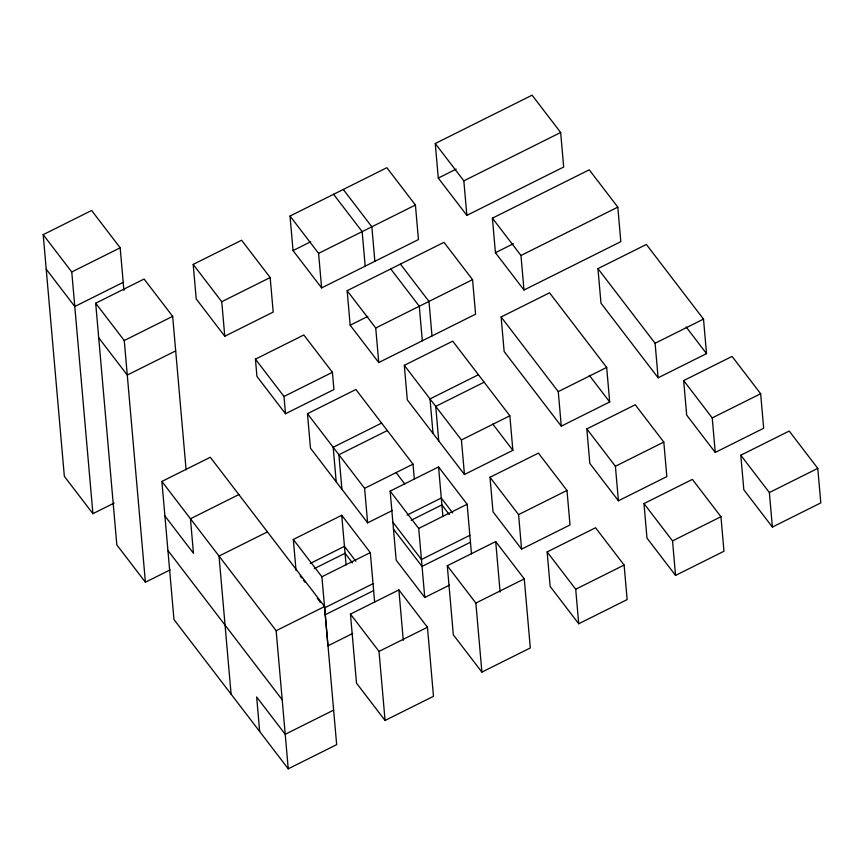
<?xml version="1.0" encoding="UTF-8"?>
<svg xmlns="http://www.w3.org/2000/svg" width="864" height="864" viewBox="0 0 864 864"><rect width="100%" height="100%" fill="white"/><g stroke="black" fill="none" stroke-linecap="round" stroke-linejoin="round"><path stroke-width="1.3" d="M114.167 503.053L92.912 513.67L64.346 476.345L43.2 234.662L91.616 210.481L120.182 247.806L123.908 290.347M92.912 513.67L71.766 271.976L120.182 247.806M123.206 282.334L74.79 306.504L46.224 269.19M170.197 569.84L145.4 582.228L116.824 544.903L95.688 303.221L144.094 279.04L172.67 316.364L186.095 469.843M193.19 264.406L241.607 240.235L270.173 277.549L273.197 312.077L224.78 336.247L196.214 298.933L193.19 264.406L221.756 301.72L224.78 336.247M290.023 216.054L386.856 167.702L415.422 205.027L418.446 239.555L321.613 287.906L293.047 250.582L290.023 216.054L318.589 253.379L321.613 287.906M435.262 143.532L532.094 95.18L560.66 132.494L563.684 167.022L466.852 215.374L438.286 178.06L435.262 143.532L463.838 180.846L466.852 215.374M293.047 250.582L310.705 241.758M438.286 178.06L456.214 169.106M145.4 582.228L124.254 340.535L172.67 316.364M221.756 301.72L270.173 277.549M318.589 253.379L415.422 205.027M463.838 180.846L560.66 132.494M175.684 350.892L127.267 375.062L98.701 337.748M347.155 290.693L443.988 242.341L472.554 279.666L475.578 314.194L378.745 362.534L350.179 325.22L347.155 290.693L375.732 328.007L378.745 362.534M492.404 218.171L589.237 169.819L617.803 207.133L620.816 241.661L523.994 290.012L495.428 252.698L492.404 218.171L520.97 255.485L523.994 290.012M255.431 359.154L303.836 334.984L332.413 372.298L333.914 389.567L285.509 413.737L256.932 376.423L255.431 359.154L283.997 396.468L285.509 413.737M350.179 325.22L367.848 316.397M495.428 252.698L513.356 243.745M375.732 328.007L472.554 279.666M520.97 255.485L617.803 207.133M283.997 396.468L332.413 372.298M161.881 481.432L210.298 457.261L324.572 606.539L336.658 744.649L288.241 768.82L173.966 619.542L161.881 481.432L276.156 630.709L288.241 768.82M392.418 510.462L367.621 522.85L310.489 448.211L307.465 413.683L355.882 389.502L413.014 464.141L414.299 478.753M404.298 365.332L452.714 341.15L509.846 415.789L512.87 450.317L464.454 474.498L407.311 399.859L404.298 365.332L461.43 439.97L464.454 474.498M501.12 316.98L549.536 292.81L606.679 367.438L609.692 401.965L561.287 426.146L504.144 351.508L501.12 316.98L558.263 391.619L561.287 426.146M597.953 268.628L646.369 244.458L703.501 319.097L706.525 353.624L658.109 377.795L600.977 303.156L597.953 268.628L655.096 343.267L658.109 377.795M381.596 423.09L333.18 447.271L336.204 481.799M478.418 374.738L430.002 398.92L433.026 433.447M238.864 494.575L190.447 518.756L193.471 553.284L164.905 515.959M387.31 430.553L338.893 454.734L341.917 489.262M484.132 382.201L435.726 406.382L438.739 440.91M267.43 531.9L219.024 556.07L231.098 694.181M367.621 522.85L364.608 488.322L413.014 464.141M461.43 439.97L509.846 415.789M558.263 391.619L606.679 367.438M655.096 343.267L703.501 319.097M296.039 570.532L293.317 539.46L341.734 515.279L370.3 552.604L374.652 602.24M449.561 585.101L424.764 597.478L396.187 560.164L390.15 491.108L438.566 466.938L467.132 504.252L471.474 553.889M310.208 563.458L344.455 546.361L355.882 561.287M407.041 515.106L441.288 498.01L452.714 512.935M489.996 477.284L538.412 453.114L566.989 490.428L570.002 524.956L521.586 549.137L493.02 511.812L489.996 477.284L518.573 514.609L521.586 549.137M586.829 428.933L635.245 404.762L663.811 442.076L666.835 476.604L618.419 500.785L589.853 463.46L586.829 428.933L615.395 466.258L618.419 500.785M683.662 380.581L732.078 356.411L760.644 393.725L763.668 428.252L715.252 452.434L686.686 415.109L683.662 380.581L712.228 417.906L715.252 452.434M314.356 568.598L345.06 553.262L352.404 562.864M411.188 520.247L441.893 504.911L449.237 514.512M327.823 644.533L321.894 576.774L370.3 552.604M424.764 597.478L418.716 528.422L467.132 504.252M276.156 630.709L324.572 606.539M324.605 607.856L373.021 583.675M469.854 535.324L421.438 559.505L392.872 522.18M518.573 514.609L566.989 490.428M615.395 466.258L663.811 442.076M712.228 417.906L760.644 393.725M325.21 614.758L373.626 590.587M470.459 542.236L422.042 566.406L393.476 529.092M350.46 614.099L398.876 589.918L427.442 627.242L433.48 696.298L385.063 720.468L356.497 683.154L350.46 614.099L379.026 651.413L385.063 720.468M447.293 565.747L495.698 541.566L524.275 578.891L530.312 647.946L481.896 672.116L453.33 634.802L447.293 565.747L475.859 603.061L481.896 672.116M327.931 645.829L352.728 633.452M547.139 551.923L595.555 527.753L624.121 565.067L627.145 599.594L578.729 623.765L550.163 586.451L547.139 551.923L575.705 589.237L578.729 623.765M643.972 503.572L692.377 479.401L720.954 516.715L723.967 551.243L675.551 575.424L646.985 538.099L643.972 503.572L672.538 540.896L675.551 575.424M740.794 455.22L789.21 431.05L817.776 468.364L820.8 502.891L772.384 527.072L743.818 489.748L740.794 455.22L769.36 492.545L772.384 527.072M379.026 651.413L427.442 627.242M475.859 603.061L524.275 578.891M333.634 710.122L285.217 734.292L256.651 696.978L259.675 731.506M575.705 589.237L624.121 565.067M672.538 540.896L720.954 516.715M769.36 492.545L817.776 468.364M686.124 326.959L706.525 353.624M589.291 375.311L609.692 401.965M343.278 189.464L371.844 226.778L374.868 261.306M400.41 264.103L428.987 301.417L432 335.945M333.59 194.303L362.167 231.617L365.18 266.144M390.733 268.931L419.299 306.256L422.323 340.783M492.782 424.084L512.87 450.317M395.95 472.435L404.795 483.98M390.15 491.108L418.716 528.422M307.465 413.683L364.608 488.322M293.317 539.46L321.894 576.774M43.2 234.662L71.766 271.976M95.688 303.221L124.254 340.535M300.121 575.867L301.752 577.994M303.383 580.133L305.014 582.26M317.261 598.255L320.522 602.521M167.918 550.487L282.193 699.764M495.698 541.566L500.116 592.034M438.566 466.938L442.908 516.564M398.876 589.918L403.283 640.386M341.734 515.279L346.075 564.916"/></g></svg>
